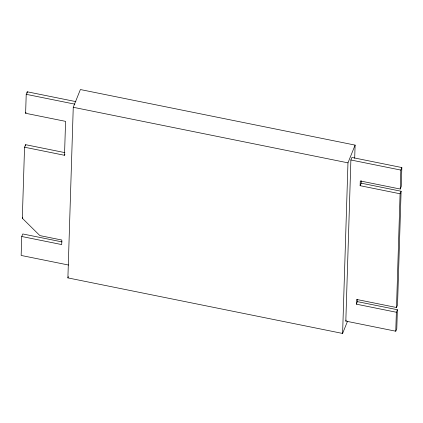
<?xml version="1.0" encoding="UTF-8"?>
<svg xmlns="http://www.w3.org/2000/svg" width="423" height="423" viewBox="0 0 423 423"><rect width="100%" height="100%" fill="white"/><g stroke="black" fill="none" stroke-linecap="round" stroke-linejoin="round"><path stroke-width="0.63" d="M62.081 241.914L22.763 233.961L21.747 236.494L21.15 255.45L68.537 265.036M21.747 236.494L61.705 244.579L61.848 240.037L39.894 235.6L22.319 218.247L24.55 147.209L25.57 144.677L64.888 152.629M24.55 147.209L64.513 155.294L65.576 121.364L25.618 113.279L26.215 94.324L27.231 91.791L75.902 101.631M25.528 145.993L25.57 144.677M27.194 93.097L27.231 91.791M347.532 321.216L342.609 333.451L67.892 277.895L73.253 107.289L80.391 89.549L355.109 145.105L354.696 158.281M342.609 333.451L347.97 162.844L355.109 145.105M397.382 309.721L396.362 312.253L356.404 304.174L357.424 301.636L397.382 309.721L396.785 328.676L395.769 331.209L345.818 321.11L350.884 159.984L351.899 157.446L401.85 167.55L401.253 186.506L400.237 189.039L360.274 180.959L360.126 185.697L400.084 193.776L401.104 191.244L361.147 183.164L360.126 185.697M356.404 304.174L356.552 299.431L396.51 307.516L397.53 304.978L401.104 191.244M357.424 301.636L357.498 299.267M361.147 183.164L361.221 180.795M395.769 331.209L396.362 312.253M396.51 307.516L400.084 193.776M400.237 189.039L400.83 170.083L401.85 167.55M25.618 113.279L26.025 112.269M22.319 218.247L22.726 217.232M64.513 155.294L64.92 154.279M67.892 277.895L68.383 276.668M345.818 321.11L346.226 320.095M26.215 94.324L74.882 104.169M350.884 159.984L400.83 170.083M73.253 107.289L347.97 162.844"/></g></svg>
